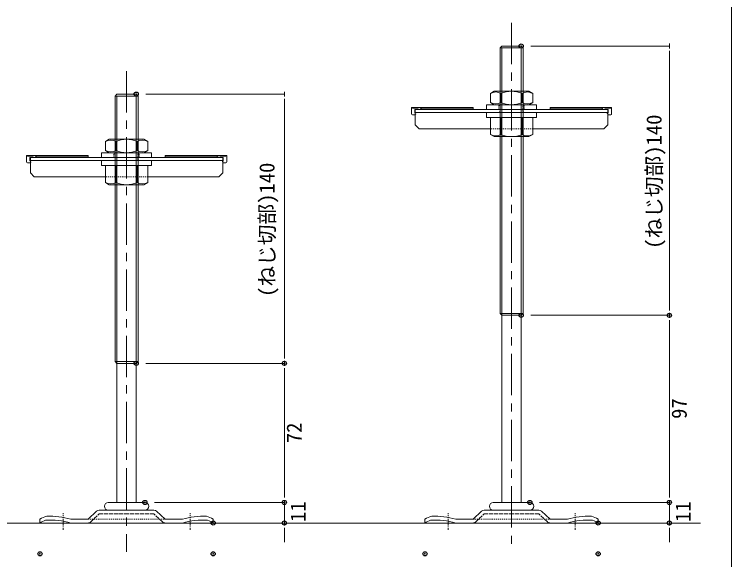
# Model space of a CAD drawing. Units: millimetres, scale not verified. Extents: x -849 to 851, y -136 to 149.
# Drawn here: x 551.7 to 626.2, y 47.2 to 103.9 of the extents above; entities that cross this region are included whole.
import ezdxf
from ezdxf.enums import TextEntityAlignment as Align

# ---------------------------------------------------------------- set-up
doc = ezdxf.new("R2010")
doc.units = ezdxf.units.MM
doc.header["$LTSCALE"] = 0.86
doc.header["$PDMODE"] = 32
doc.header["$PDSIZE"] = 0.43
for name, pattern in [('CHAIN1', [8, 5, -1, 1, -1]), ('DASHED1', [1.8, 1.2, -0.6]), ('LONG_DASHED2', [13, 12, -1])]:
    doc.linetypes.add(name, pattern=pattern)
for name, color, linetype, lineweight in [('0-0_一般', 4, 'Continuous', 9), ('0-1_A10_通り芯寸法', 1, 'Continuous', 9), ('0-2_0', 2, 'Continuous', 9), ('0-4_外形線2', 2, 'CHAIN1', 9)]:
    doc.layers.add(name, color=color, linetype=linetype, lineweight=lineweight)
doc.layers.add('0-3_DEFPOINTS', color=7, linetype='Continuous')
doc.layers.add('0-6_作図', color=7, linetype='Continuous')
doc.styles.add('ＭＳ ゴシック', font='')
doc.styles.get('ＭＳ ゴシック').set_extended_font_data('MS Gothic')

# ---------------------------------------------------------------- blocks, each defined once
blk = doc.blocks.new('グループ-173-1')
at = {"layer": '0-0_一般', "color": 2, "linetype": 'CHAIN1'}
for p, q in [((22141.37, -45250.72), (22141.37, -45207.22)), ((22471.37, -45250.72), (22471.37, -45207.22))]:
    blk.add_line(p, q, dxfattribs=at)
at = {"layer": '0-2_0'}
for p, q in [((22258.87, -45179.22), (22306.37, -45179.22)), ((22353.87, -45179.22), (22306.37, -45179.22)), ((22206.37, -45222.72), (22228.48, -45201.93)), ((22235.33, -45199.22), (22306.37, -45199.22)), ((22258.87, -45199.22), (22306.37, -45199.22)), ((22353.87, -45199.22), (22306.37, -45199.22)), ((22377.41, -45199.22), (22306.37, -45199.22)), ((22406.37, -45222.72), (22384.25, -45201.93)), ((22081.37, -45232.72), (22081.37, -45222.72)), ((22081.37, -45232.72), (22161.37, -45232.72)), ((22161.37, -45222.72), (22206.37, -45222.72)), ((22161.37, -45232.72), (22306.37, -45232.72)), ((22451.37, -45232.72), (22306.37, -45232.72)), ((22451.37, -45222.72), (22406.37, -45222.72)), ((22531.37, -45232.72), (22451.37, -45232.72)), ((22531.37, -45232.72), (22531.37, -45222.72))]:
    blk.add_line(p, q, dxfattribs=at)
at = {"layer": '0-2_0', "linetype": 'LONG_DASHED2'}
for p, q in [((22213.22, -45230.01), (22235.33, -45209.22)), ((22235.33, -45209.22), (22306.37, -45209.22)), ((22377.41, -45209.22), (22306.37, -45209.22)), ((22399.52, -45230.01), (22377.41, -45209.22))]:
    blk.add_line(p, q, dxfattribs=at)
at = {"layer": '0-2_0', "linetype": 'DASHED1'}
blk.add_line((22206.37, -45222.72), (22406.37, -45222.72), dxfattribs=at)
at = {"layer": '0-2_0'}
for centre, radius, start, end in [((22258.87, -45189.22), 10, 90, 180), ((22353.87, -45189.22), 10, 0, 90), ((22235.33, -45209.22), 10, 90, 133.22853), ((22258.87, -45189.22), 10, 180, 270), ((22353.87, -45189.22), 10, 270, 0), ((22377.41, -45209.22), 10, 46.77147, 90), ((22109.42, -45264.11), 50, 102.09637, 124.12695), ((22106.59, -45415.07), 200, 74.1055, 92.19297), ((22506.14, -45415.07), 200, 87.80703, 105.8945), ((22503.32, -45264.11), 50, 55.87305, 77.90363), ((22106.16, -45264.11), 40, 104.94806, 128.30284), ((22108.01, -45415.07), 190, 73.68982, 93.67123), ((22504.73, -45415.07), 190, 86.32877, 106.31018), ((22506.57, -45264.11), 40, 51.69716, 75.05194)]:
    blk.add_arc(centre, radius, start, end, dxfattribs=at)
at = {"layer": '0-2_0', "linetype": 'LONG_DASHED2'}
for centre, start, end in [((22206.37, -45222.72), 270, 313.22853), ((22406.37, -45222.72), 226.77147, 270)]:
    blk.add_arc(centre, 10, start, end, dxfattribs=at)
blk = doc.blocks.new('グループ-177-1')
at = {"layer": '0-0_一般', "color": 2, "linetype": 'CHAIN1'}
for p, q in [((23141.37, -45250.72), (23141.37, -45207.22)), ((23471.37, -45250.72), (23471.37, -45207.22))]:
    blk.add_line(p, q, dxfattribs=at)
at = {"layer": '0-2_0'}
for p, q in [((23258.87, -45179.22), (23306.37, -45179.22)), ((23353.87, -45179.22), (23306.37, -45179.22)), ((23206.37, -45222.72), (23228.48, -45201.93)), ((23235.33, -45199.22), (23306.37, -45199.22)), ((23258.87, -45199.22), (23306.37, -45199.22)), ((23353.87, -45199.22), (23306.37, -45199.22)), ((23377.41, -45199.22), (23306.37, -45199.22)), ((23406.37, -45222.72), (23384.25, -45201.93)), ((23081.37, -45232.72), (23081.37, -45222.72)), ((23081.37, -45232.72), (23161.37, -45232.72)), ((23161.37, -45222.72), (23206.37, -45222.72)), ((23161.37, -45232.72), (23306.37, -45232.72)), ((23451.37, -45232.72), (23306.37, -45232.72)), ((23451.37, -45222.72), (23406.37, -45222.72)), ((23531.37, -45232.72), (23451.37, -45232.72)), ((23531.37, -45232.72), (23531.37, -45222.72))]:
    blk.add_line(p, q, dxfattribs=at)
at = {"layer": '0-2_0', "linetype": 'LONG_DASHED2'}
for p, q in [((23213.22, -45230.01), (23235.33, -45209.22)), ((23235.33, -45209.22), (23306.37, -45209.22)), ((23377.41, -45209.22), (23306.37, -45209.22)), ((23399.52, -45230.01), (23377.41, -45209.22))]:
    blk.add_line(p, q, dxfattribs=at)
at = {"layer": '0-2_0', "linetype": 'DASHED1'}
blk.add_line((23206.37, -45222.72), (23406.37, -45222.72), dxfattribs=at)
at = {"layer": '0-2_0'}
for centre, radius, start, end in [((23258.87, -45189.22), 10, 90, 180), ((23353.87, -45189.22), 10, 0, 90), ((23235.33, -45209.22), 10, 90, 133.22853), ((23258.87, -45189.22), 10, 180, 270), ((23353.87, -45189.22), 10, 270, 0), ((23377.41, -45209.22), 10, 46.77147, 90), ((23109.42, -45264.11), 50, 102.09637, 124.12695), ((23106.59, -45415.07), 200, 74.1055, 92.19297), ((23506.14, -45415.07), 200, 87.80703, 105.8945), ((23503.32, -45264.11), 50, 55.87305, 77.90363), ((23106.16, -45264.11), 40, 104.94806, 128.30284), ((23108.01, -45415.07), 190, 73.68982, 93.67123), ((23504.73, -45415.07), 190, 86.32877, 106.31018), ((23506.57, -45264.11), 40, 51.69716, 75.05194)]:
    blk.add_arc(centre, radius, start, end, dxfattribs=at)
at = {"layer": '0-2_0', "linetype": 'LONG_DASHED2'}
for centre, start, end in [((23206.37, -45222.72), 270, 313.22853), ((23406.37, -45222.72), 226.77147, 270)]:
    blk.add_arc(centre, 10, start, end, dxfattribs=at)
blk = doc.blocks.new('_DOT')
at = {"layer": '0-2_0', "color": 7}
for p, q in [((-2.5, 0), (-5, 0)), ((-1.25, 0), (1.25, 0))]:
    blk.add_line(p, q, dxfattribs=at)
blk = doc.blocks.new('グループ-201-1')
at = {"layer": '0-0_一般'}
for p, q in [((22046.37, -44293.97), (22046.37, -44277.72)), ((22047.87, -44277.72), (22046.37, -44277.72)), ((22206.37, -44277.72), (22047.87, -44277.72)), ((22049.62, -44279.22), (22063.12, -44279.22)), ((22055.13, -44291.47), (22055.13, -44283.72)), ((22206.37, -44282.72), (22056.13, -44282.72)), ((22064.87, -44277.72), (22067.87, -44277.72)), ((22069.62, -44279.22), (22071.37, -44279.22)), ((22071.37, -44279.22), (22071.37, -44282.72)), ((22206.37, -44279.22), (22071.37, -44279.22)), ((22206.37, -44277.72), (22206.37, -44282.72)), ((22055.13, -44296.47), (22048.87, -44296.47))]:
    blk.add_line(p, q, dxfattribs=at)
for centre, radius, start, end in [((22048.12, -44278.47), 0.75, 0, 90), ((22049.62, -44278.47), 0.75, 180, 270), ((22056.13, -44283.72), 1, 90, 180), ((22063.12, -44278.47), 0.75, 270, 0), ((22064.62, -44278.47), 0.75, 90, 180), ((22068.12, -44278.47), 0.75, 0, 90), ((22069.62, -44278.47), 0.75, 180, 270), ((22048.87, -44293.97), 2.5, 180, 270), ((22055.13, -44293.97), 2.5, 60.20343, 90), ((22055.13, -44293.97), 2.5, 270, 299.79657)]:
    blk.add_arc(centre, radius, start, end, dxfattribs=at)
at = {"layer": '0-0_一般', "linetype": 'DASHED1'}
blk.add_arc((22055.13, -44293.97), 2.5, 299.79657, 60.20343, dxfattribs=at)
blk = doc.blocks.new('グループ-202-1')
at = {"layer": '0-0_一般'}
for p, q in [((22406.37, -44277.72), (22406.37, -44282.72)), ((22406.37, -44277.72), (22564.87, -44277.72)), ((22406.37, -44279.22), (22541.37, -44279.22)), ((22406.37, -44282.72), (22556.61, -44282.72)), ((22543.12, -44279.22), (22541.37, -44279.22)), ((22541.37, -44279.22), (22541.37, -44282.72)), ((22547.87, -44277.72), (22544.87, -44277.72)), ((22563.12, -44279.22), (22549.62, -44279.22)), ((22557.61, -44291.47), (22557.61, -44283.72)), ((22564.87, -44277.72), (22566.37, -44277.72)), ((22566.37, -44293.97), (22566.37, -44277.72)), ((22557.61, -44296.47), (22563.87, -44296.47))]:
    blk.add_line(p, q, dxfattribs=at)
for centre, radius, start, end in [((22543.12, -44278.47), 0.75, 270, 0), ((22544.62, -44278.47), 0.75, 90, 180), ((22548.12, -44278.47), 0.75, 0, 90), ((22549.62, -44278.47), 0.75, 180, 270), ((22556.61, -44283.72), 1, 0, 90), ((22563.12, -44278.47), 0.75, 270, 0), ((22564.62, -44278.47), 0.75, 90, 180), ((22557.61, -44293.97), 2.5, 90, 119.79657), ((22557.61, -44293.97), 2.5, 240.20343, 270), ((22563.87, -44293.97), 2.5, 270, 0)]:
    blk.add_arc(centre, radius, start, end, dxfattribs=at)
at = {"layer": '0-0_一般', "linetype": 'DASHED1'}
blk.add_arc((22557.61, -44293.97), 2.5, 119.79657, 240.20343, dxfattribs=at)
blk = doc.blocks.new('グループ-203-1')
at = {"layer": '0-0_一般'}
for p, q in [((22056.37, -44282.72), (22056.37, -44322.72)), ((22056.37, -44282.72), (22306.37, -44282.72)), ((22056.37, -44290.72), (22272.12, -44290.72)), ((22068.37, -44290.72), (22070.11, -44290.72)), ((22272.62, -44282.72), (22241.37, -44282.72)), ((22556.37, -44282.72), (22306.37, -44282.72)), ((22340.12, -44282.72), (22371.37, -44282.72)), ((22556.37, -44290.72), (22340.62, -44290.72)), ((22544.37, -44290.72), (22542.63, -44290.72)), ((22556.37, -44282.72), (22556.37, -44322.72)), ((22056.37, -44322.72), (22066.37, -44332.72)), ((22556.37, -44322.72), (22546.37, -44332.72)), ((22066.37, -44332.72), (22251.52, -44332.72)), ((22546.37, -44332.72), (22361.22, -44332.72))]:
    blk.add_line(p, q, dxfattribs=at)
at = {"layer": '0-0_一般', "linetype": 'DASHED1'}
for p, q in [((22273.37, -44272.72), (22273.37, -44281.97)), ((22277.12, -44272.72), (22273.37, -44272.72)), ((22335.62, -44272.72), (22339.37, -44272.72)), ((22339.37, -44272.72), (22339.37, -44281.97))]:
    blk.add_line(p, q, dxfattribs=at)
at = {"layer": '0-0_一般', "color": 7, "linetype": 'DASHED1'}
blk.add_line((22361.22, -44332.72), (22251.52, -44332.72), dxfattribs=at)
at = {"layer": '0-0_一般', "linetype": 'DASHED1'}
for points in [[(22277.12, -44285.72), (22277.12, -44272.72), (22273.37, -44272.72)], [(22335.62, -44285.72), (22335.62, -44272.72), (22339.37, -44272.72)]]:
    blk.add_lwpolyline(points, dxfattribs=at)
at = {"layer": '0-0_一般'}
for centre, radius, start, end in [((22272.12, -44285.72), 5, 270, 0), ((22272.62, -44281.97), 0.75, 270, 0), ((22340.62, -44285.72), 5, 180, 270), ((22340.12, -44281.97), 0.75, 180, 270)]:
    blk.add_arc(centre, radius, start, end, dxfattribs=at)
at = {"layer": '0-2_0', "color": 4}
for p, q in [((22278.94, -44264.53), (22278.94, -44240.91)), ((22333.79, -44264.53), (22333.79, -44240.91)), ((22241.37, -44270.22), (22241.37, -44282.72)), ((22306.37, -44270.22), (22241.37, -44270.22)), ((22306.37, -44270.22), (22371.37, -44270.22)), ((22371.37, -44270.22), (22371.37, -44282.72)), ((22306.37, -44303.22), (22251.52, -44303.22)), ((22278.94, -44303.22), (22278.94, -44347.53)), ((22306.37, -44303.22), (22361.22, -44303.22)), ((22333.79, -44303.22), (22333.79, -44347.53))]:
    blk.add_line(p, q, dxfattribs=at)
for points in [[(22251.52, -44240.91), (22261.37, -44235.22), (22306.37, -44235.22), (22351.37, -44235.22), (22361.22, -44240.91), (22361.22, -44264.53), (22351.37, -44270.22), (22306.37, -44270.22), (22261.37, -44270.22), (22251.52, -44264.53)], [(22371.37, -44270.22), (22241.37, -44270.22), (22241.37, -44282.72), (22371.37, -44282.72)], [(22371.37, -44290.72), (22241.37, -44290.72), (22241.37, -44303.22), (22371.37, -44303.22)], [(22251.52, -44347.53), (22261.37, -44353.22), (22306.37, -44353.22), (22351.37, -44353.22), (22361.22, -44347.53), (22361.22, -44303.22), (22251.52, -44303.22)]]:
    blk.add_lwpolyline(points, close=True, dxfattribs=at)
for centre, radius, start, end in [((22265.23, -44264.66), 27.42, 60.00001, 119.99999), ((22306.37, -44304.2), 68.98, 90, 113.42654), ((22306.37, -44304.2), 68.98, 66.57346, 90), ((22347.5, -44264.66), 27.42, 60.00001, 119.99999), ((22265.23, -44240.78), 27.42, 240.00001, 299.99999), ((22306.37, -44201.24), 68.98, 246.57346, 270), ((22306.37, -44201.24), 68.98, 270, 293.42654), ((22347.5, -44240.78), 27.42, 240.00001, 299.99999), ((22265.23, -44323.78), 27.42, 240.00001, 299.99999), ((22306.37, -44284.24), 68.98, 246.57346, 270), ((22306.37, -44284.24), 68.98, 270, 293.42654), ((22347.5, -44323.78), 27.42, 240.00001, 299.99999)]:
    blk.add_arc(centre, radius, start, end, dxfattribs=at)
at = {"layer": '0-0_一般'}
for name in ['グループ-201-1', 'グループ-202-1']:
    blk.add_blockref(name, (0, 0), dxfattribs=at)
blk = doc.blocks.new('グループ-204-1')
at = {"layer": '0-0_一般'}
for p, q in [((23046.37, -44168.97), (23046.37, -44152.72)), ((23047.87, -44152.72), (23046.37, -44152.72)), ((23206.37, -44152.72), (23047.87, -44152.72)), ((23049.62, -44154.22), (23063.12, -44154.22)), ((23055.13, -44166.47), (23055.13, -44158.72)), ((23206.37, -44157.72), (23056.13, -44157.72)), ((23064.87, -44152.72), (23067.87, -44152.72)), ((23069.62, -44154.22), (23071.37, -44154.22)), ((23071.37, -44154.22), (23071.37, -44157.72)), ((23206.37, -44154.22), (23071.37, -44154.22)), ((23206.37, -44152.72), (23206.37, -44157.72)), ((23055.13, -44171.47), (23048.87, -44171.47))]:
    blk.add_line(p, q, dxfattribs=at)
for centre, radius, start, end in [((23048.12, -44153.47), 0.75, 0, 90), ((23049.62, -44153.47), 0.75, 180, 270), ((23056.13, -44158.72), 1, 90, 180), ((23063.12, -44153.47), 0.75, 270, 0), ((23064.62, -44153.47), 0.75, 90, 180), ((23068.12, -44153.47), 0.75, 0, 90), ((23069.62, -44153.47), 0.75, 180, 270), ((23048.87, -44168.97), 2.5, 180, 270), ((23055.13, -44168.97), 2.5, 60.20343, 90), ((23055.13, -44168.97), 2.5, 270, 299.79657)]:
    blk.add_arc(centre, radius, start, end, dxfattribs=at)
at = {"layer": '0-0_一般', "linetype": 'DASHED1'}
blk.add_arc((23055.13, -44168.97), 2.5, 299.79657, 60.20343, dxfattribs=at)
blk = doc.blocks.new('グループ-205-1')
at = {"layer": '0-0_一般'}
for p, q in [((23406.37, -44152.72), (23406.37, -44157.72)), ((23406.37, -44152.72), (23564.87, -44152.72)), ((23406.37, -44154.22), (23541.37, -44154.22)), ((23406.37, -44157.72), (23556.61, -44157.72)), ((23543.12, -44154.22), (23541.37, -44154.22)), ((23541.37, -44154.22), (23541.37, -44157.72)), ((23547.87, -44152.72), (23544.87, -44152.72)), ((23563.12, -44154.22), (23549.62, -44154.22)), ((23557.61, -44166.47), (23557.61, -44158.72)), ((23564.87, -44152.72), (23566.37, -44152.72)), ((23566.37, -44168.97), (23566.37, -44152.72)), ((23557.61, -44171.47), (23563.87, -44171.47))]:
    blk.add_line(p, q, dxfattribs=at)
for centre, radius, start, end in [((23543.12, -44153.47), 0.75, 270, 0), ((23544.62, -44153.47), 0.75, 90, 180), ((23548.12, -44153.47), 0.75, 0, 90), ((23549.62, -44153.47), 0.75, 180, 270), ((23556.61, -44158.72), 1, 0, 90), ((23563.12, -44153.47), 0.75, 270, 0), ((23564.62, -44153.47), 0.75, 90, 180), ((23557.61, -44168.97), 2.5, 90, 119.79657), ((23557.61, -44168.97), 2.5, 240.20343, 270), ((23563.87, -44168.97), 2.5, 270, 0)]:
    blk.add_arc(centre, radius, start, end, dxfattribs=at)
at = {"layer": '0-0_一般', "linetype": 'DASHED1'}
blk.add_arc((23557.61, -44168.97), 2.5, 119.79657, 240.20343, dxfattribs=at)
blk = doc.blocks.new('グループ-206-1')
at = {"layer": '0-0_一般'}
for p, q in [((23056.37, -44157.72), (23056.37, -44197.72)), ((23056.37, -44157.72), (23306.37, -44157.72)), ((23272.62, -44157.72), (23241.37, -44157.72)), ((23556.37, -44157.72), (23306.37, -44157.72)), ((23340.12, -44157.72), (23371.37, -44157.72)), ((23556.37, -44157.72), (23556.37, -44197.72)), ((23056.37, -44165.72), (23272.12, -44165.72)), ((23068.37, -44165.72), (23070.11, -44165.72)), ((23556.37, -44165.72), (23340.62, -44165.72)), ((23544.37, -44165.72), (23542.63, -44165.72)), ((23056.37, -44197.72), (23066.37, -44207.72)), ((23066.37, -44207.72), (23251.52, -44207.72)), ((23546.37, -44207.72), (23361.22, -44207.72)), ((23556.37, -44197.72), (23546.37, -44207.72))]:
    blk.add_line(p, q, dxfattribs=at)
at = {"layer": '0-0_一般', "linetype": 'DASHED1'}
for p, q in [((23273.37, -44147.72), (23273.37, -44156.97)), ((23277.12, -44147.72), (23273.37, -44147.72)), ((23335.62, -44147.72), (23339.37, -44147.72)), ((23339.37, -44147.72), (23339.37, -44156.97))]:
    blk.add_line(p, q, dxfattribs=at)
at = {"layer": '0-0_一般', "color": 7, "linetype": 'DASHED1'}
blk.add_line((23361.22, -44207.72), (23251.52, -44207.72), dxfattribs=at)
at = {"layer": '0-0_一般', "linetype": 'DASHED1'}
for points in [[(23277.12, -44160.72), (23277.12, -44147.72), (23273.37, -44147.72)], [(23335.62, -44160.72), (23335.62, -44147.72), (23339.37, -44147.72)]]:
    blk.add_lwpolyline(points, dxfattribs=at)
at = {"layer": '0-0_一般'}
for centre, radius, start, end in [((23272.62, -44156.97), 0.75, 270, 0), ((23340.12, -44156.97), 0.75, 180, 270), ((23272.12, -44160.72), 5, 270, 0), ((23340.62, -44160.72), 5, 180, 270)]:
    blk.add_arc(centre, radius, start, end, dxfattribs=at)
at = {"layer": '0-2_0', "color": 4}
for p, q in [((23278.94, -44139.53), (23278.94, -44115.91)), ((23333.79, -44139.53), (23333.79, -44115.91)), ((23241.37, -44145.22), (23241.37, -44157.72)), ((23306.37, -44145.22), (23241.37, -44145.22)), ((23306.37, -44145.22), (23371.37, -44145.22)), ((23371.37, -44145.22), (23371.37, -44157.72)), ((23306.37, -44178.22), (23251.52, -44178.22)), ((23278.94, -44178.22), (23278.94, -44222.53)), ((23306.37, -44178.22), (23361.22, -44178.22)), ((23333.79, -44178.22), (23333.79, -44222.53))]:
    blk.add_line(p, q, dxfattribs=at)
for points in [[(23251.52, -44115.91), (23261.37, -44110.22), (23306.37, -44110.22), (23351.37, -44110.22), (23361.22, -44115.91), (23361.22, -44139.53), (23351.37, -44145.22), (23306.37, -44145.22), (23261.37, -44145.22), (23251.52, -44139.53)], [(23371.37, -44145.22), (23241.37, -44145.22), (23241.37, -44157.72), (23371.37, -44157.72)], [(23371.37, -44165.72), (23241.37, -44165.72), (23241.37, -44178.22), (23371.37, -44178.22)], [(23251.52, -44222.53), (23261.37, -44228.22), (23306.37, -44228.22), (23351.37, -44228.22), (23361.22, -44222.53), (23361.22, -44178.22), (23251.52, -44178.22)]]:
    blk.add_lwpolyline(points, close=True, dxfattribs=at)
for centre, radius, start, end in [((23265.23, -44139.66), 27.42, 60.00001, 119.99999), ((23306.37, -44179.2), 68.98, 90, 113.42654), ((23306.37, -44179.2), 68.98, 66.57346, 90), ((23347.5, -44139.66), 27.42, 60.00001, 119.99999), ((23265.23, -44115.78), 27.42, 240.00001, 299.99999), ((23306.37, -44076.24), 68.98, 246.57346, 270), ((23306.37, -44076.24), 68.98, 270, 293.42654), ((23347.5, -44115.78), 27.42, 240.00001, 299.99999), ((23265.23, -44198.78), 27.42, 240.00001, 299.99999), ((23306.37, -44159.24), 68.98, 246.57346, 270), ((23306.37, -44159.24), 68.98, 270, 293.42654), ((23347.5, -44198.78), 27.42, 240.00001, 299.99999)]:
    blk.add_arc(centre, radius, start, end, dxfattribs=at)
at = {"layer": '0-0_一般'}
for name in ['グループ-204-1', 'グループ-205-1']:
    blk.add_blockref(name, (0, 0), dxfattribs=at)

msp = doc.modelspace()

# ---------------------------------------------------------------- linework, layer by layer
at = {"layer": '0-0_一般', "color": 2, "linetype": 'CHAIN1'}
for p, q in [((603.3603, 102.9839), (603.3603, 47.9839)), ((563.3603, 97.9839), (563.3603, 47.9839))]:
    msp.add_line(p, q, dxfattribs=at)
at = {"layer": '0-0_一般', "color": 2}
for p, q in [((602.1603, 100.3839), (602.3603, 100.5839)), ((602.1603, 100.3839), (602.1603, 72.7839)), ((602.3603, 100.5839), (604.3603, 100.5839)), ((602.3603, 100.3839), (602.3603, 53.1239)), ((604.3603, 100.5839), (604.5603, 100.3839)), ((604.3603, 100.3839), (604.3603, 53.1239)), ((562.1603, 95.3839), (562.3603, 95.5839)), ((562.3603, 95.5839), (564.3603, 95.5839)), ((564.3603, 95.5839), (564.5603, 95.3839)), ((562.1603, 95.3839), (562.1603, 67.7839)), ((562.3603, 95.3839), (562.3603, 53.1239)), ((564.3603, 95.3839), (564.3603, 53.1239)), ((602.1603, 72.7839), (604.5603, 72.7839)), ((602.1603, 72.7839), (602.3603, 72.5839)), ((602.3603, 72.5839), (604.3603, 72.5839)), ((604.3603, 72.5839), (604.5603, 72.7839)), ((562.1603, 67.7839), (564.5603, 67.7839)), ((562.1603, 67.7839), (562.3603, 67.5839)), ((562.3603, 67.5839), (564.3603, 67.5839)), ((564.3603, 67.5839), (564.5603, 67.7839))]:
    msp.add_line(p, q, dxfattribs=at)
at = {"layer": '0-0_一般', "color": 5}
msp.add_lwpolyline([(226.2302, 136.5), (626.2302, 136.5), (626.2302, -123.5), (226.2302, -123.5)], close=True, dxfattribs=at)
at = {"layer": '0-0_一般', "color": 2}
for points in [[(602.1603, 100.3839), (604.5603, 100.3839), (604.5603, 72.7839)], [(562.1603, 95.3839), (564.5603, 95.3839), (564.5603, 67.7839)]]:
    msp.add_lwpolyline(points, dxfattribs=at)
at = {"layer": '0-1_A10_通り芯寸法'}
for p, q in [((605.3603, 100.5839), (619.7599, 100.5839)), ((619.7599, 99.5839), (619.7599, 73.5838)), ((565.3603, 95.5839), (579.7599, 95.5839)), ((579.7599, 94.5839), (579.7599, 68.5838)), ((605.3603, 72.5839), (619.7599, 72.5839)), ((605.3603, 72.5839), (619.7599, 72.5839)), ((619.7599, 71.5839), (619.7599, 54.1238)), ((565.3603, 67.5839), (579.7599, 67.5839)), ((565.3603, 67.5839), (579.7599, 67.5839)), ((579.7599, 66.5839), (579.7599, 54.1238)), ((579.7599, 54.1238), (579.7599, 55.1238)), ((619.7599, 54.1238), (619.7599, 55.1238)), ((566.2603, 53.1239), (579.7599, 53.1239)), ((566.2603, 53.1239), (579.7599, 53.1239)), ((579.7599, 53.1239), (579.7599, 50.9839)), ((606.2603, 53.1239), (619.7599, 53.1239)), ((606.2603, 53.1239), (619.7599, 53.1239)), ((619.7599, 53.1239), (619.7599, 50.9839)), ((573.3603, 50.9839), (579.7599, 50.9839)), ((613.3603, 50.9839), (619.7599, 50.9839)), ((579.7599, 49.9839), (579.7599, 48.984)), ((619.7599, 49.9839), (619.7599, 48.984))]:
    msp.add_line(p, q, dxfattribs=at)
at = {"layer": '0-3_DEFPOINTS'}
for p in [(604.3603, 100.5839), (564.3603, 95.5839), (604.3603, 72.5839), (619.7599, 72.5839), (564.3603, 67.5839), (579.7599, 67.5839), (565.2603, 53.1239), (565.2603, 53.1239), (579.7599, 53.1239), (605.2603, 53.1239), (605.2603, 53.1239), (619.7599, 53.1239), (572.3603, 50.9839), (579.7599, 50.9839), (612.3603, 50.9839), (619.7599, 50.9839), (554.3603, 47.7814), (572.3603, 47.7814), (594.3603, 47.7814), (612.3603, 47.7814)]:
    msp.add_point(p, dxfattribs=at)
at = {"layer": '0-4_外形線2', "linetype": 'Continuous'}
msp.add_line((622.9881, 50.9839), (230.9881, 50.9839), dxfattribs=at)

# ---------------------------------------------------------------- block references
at = {"layer": '0-1_A10_通り芯寸法', "xscale": 0.1999878, "yscale": 0.1999878}
for p, rotation in [((619.7599, 100.5839), 90), ((579.7599, 95.5839), 90), ((619.7599, 72.5839), 270), ((619.7599, 72.5839), 90), ((579.7599, 67.5839), 270), ((579.7599, 67.5839), 90), ((579.7599, 53.1239), 270), ((579.7599, 53.1239), 270), ((619.7599, 53.1239), 270), ((619.7599, 53.1239), 270), ((579.7599, 50.9839), 90), ((619.7599, 50.9839), 90)]:
    msp.add_blockref('_DOT', p, dxfattribs=dict(at, rotation=rotation))
at = {"layer": '0-4_外形線2', "xscale": 0.04, "yscale": 0.04}
for name in ['グループ-173-1', 'グループ-177-1']:
    msp.add_blockref(name, (-328.8944, 1860.2927), dxfattribs=at)
at = {"layer": '0-6_作図', "xscale": 0.04, "yscale": 0.04}
for name in ['グループ-206-1', 'グループ-203-1']:
    msp.add_blockref(name, (-328.8944, 1860.2927), dxfattribs=at)

# ---------------------------------------------------------------- texts
at = {"layer": '0-1_A10_通り芯寸法', "style": 'ＭＳ ゴシック'}
for s, p in [('(ねじ切部)140', (619.4199, 79.4976)), ('(ねじ切部)140', (579.2032, 74.4976)), ('97', (622.0341, 61.8119)), ('72', (582.0341, 59.2874)), ('11', (582.4341, 51.0982)), ('11', (622.4341, 51.0982))]:
    msp.add_text(s, height=1.576, rotation=90, dxfattribs=at).set_placement(p, align=Align.BOTTOM_LEFT)

doc.saveas('drawing.dxf')
